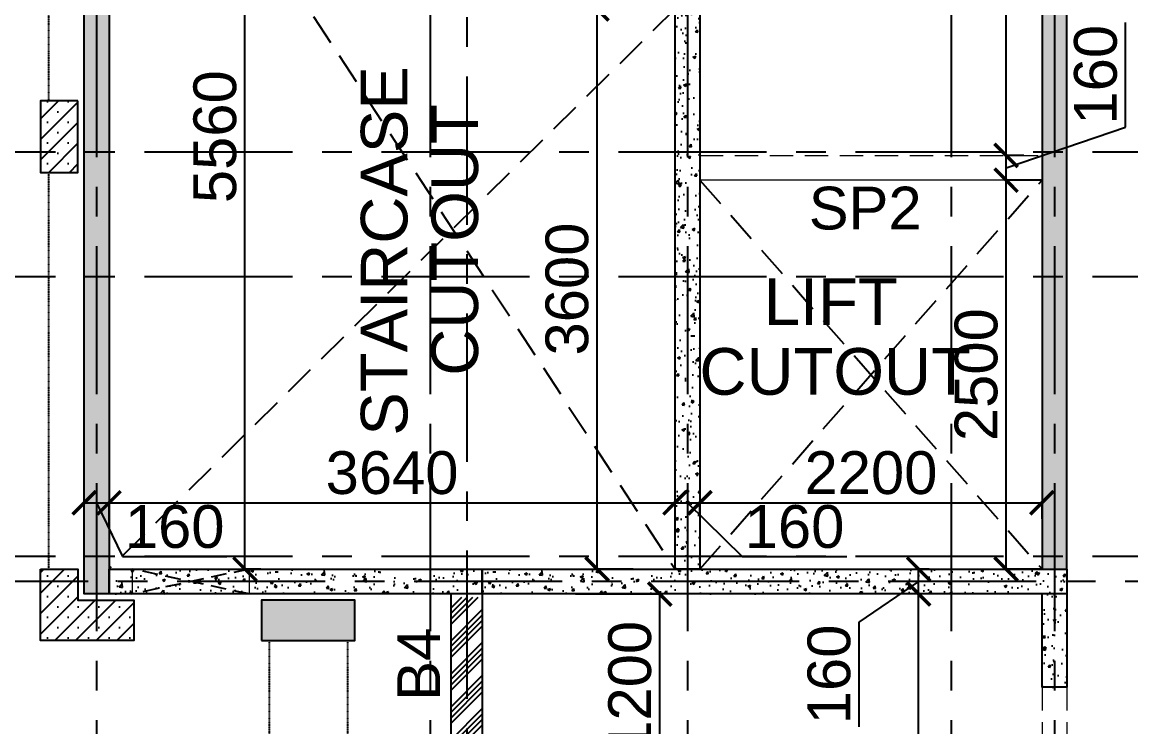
# Model space of a CAD drawing. Header units: inches. Extents: x -1898 to 127651, y -195120 to -109120.
# Drawn here: x 2849 to 9979, y -131684 to -127154 of the extents above; entities that cross this region are included whole.
import ezdxf

# ---------------------------------------------------------------- set-up
doc = ezdxf.new("R2010")
doc.units = ezdxf.units.IN
doc.header["$MEASUREMENT"] = 0
for name, pattern in [('CENTER', [50.8, 31.75, -6.35, 6.35, -6.35]), ('DASHED2', [9.525, 6.35, -3.175]), ('Hidden', [3, 2, -1])]:
    doc.linetypes.add(name, pattern=pattern)
for name, color, linetype in [('1', 8, 'Continuous'), ('160 R.C. WALL HAT', 8, 'Continuous'), ('160 R.C.WALL', 6, 'Continuous'), ('AR-Column', 40, 'Continuous'), ('AR-Hidden', 251, 'DASHED2'), ('BEAM TEXT', 4, 'Continuous'), ('CUTOUT LINE', 2, 'Continuous'), ('DIM', 251, 'Continuous'), ('GRID', 8, 'CENTER'), ('NON S.WALL HATCH', 8, 'Continuous'), ('NON STRUC R.C.WALL', 6, 'Continuous'), ('NON.STRUC.R.C.WALLS', 1, 'Continuous'), ('SPANRAL BEAM', 3, 'Continuous')]:
    doc.layers.add(name, color=color, linetype=linetype)
for name, color, linetype, lineweight in [('BEAMS', 3, 'Continuous', 0), ('cutout', 2, 'Continuous', 5), ('text', 4, 'Continuous', 30)]:
    doc.layers.add(name, color=color, linetype=linetype, lineweight=lineweight)
doc.styles.add('T200', font='sanss___.ttf', dxfattribs={"height": 275})
doc.styles.add('T300', font='sanss___.ttf', dxfattribs={"height": 350})
doc.dimstyles.new('T 200', dxfattribs={"dimtxt": 275, "dimasz": 150, "dimexe": 1, "dimexo": 0, "dimgap": 50, "dimtad": 1, "dimdec": 0, "dimrnd": 5, "dimdsep": 46, "dimtxsty": 'T200', "dimblk": 'ARCHTICK', "dimcen": 2.5, "dimdle": 1, "dimclrd": 5, "dimclre": 253, "dimclrt": 1, "dimadec": 0, "dimazin": 0, "dimtfac": 1, "dimtdec": 0, "dimtmove": 2, "dimatfit": 3, "dimfxl": 0, "dimarcsym": 0})

# ---------------------------------------------------------------- blocks, each defined once
blk = doc.blocks.new('_ARCHTICK')
at = {"color": 0, "linetype": 'ByBlock', "const_width": 0.15}
blk.add_lwpolyline([(-0.5, -0.5), (0.5, 0.5)], dxfattribs=at)
blk = doc.blocks.new('*D34')
at = {"layer": 'Defpoints', "color": 0}
for p in [(8613.6, -130830.2), (8682, -130830.2), (9090.9, -133980.2, 14.7)]:
    blk.add_point(p, dxfattribs=at)
at = {"layer": 'DIM', "color": 253, "lineweight": -2}
for p, q in [((8682, -130830.2), (8612.6, -130830.2)), ((9090.9, -133980.2), (8612.6, -133980.2))]:
    blk.add_line(p, q, dxfattribs=at)
at = {"layer": 'DIM', "color": 5, "lineweight": -2}
blk.add_line((8613.6, -133981.2), (8613.6, -130829.2), dxfattribs=at)
at = {"layer": 'DIM', "color": 5, "lineweight": -2, "xscale": 150, "yscale": 150, "zscale": 150}
for p, rotation in [((8613.6, -130830.2), 90), ((8613.6, -133980.2), 270)]:
    blk.add_blockref('_ARCHTICK', p, dxfattribs=dict(at, rotation=rotation))
at = {"layer": 'DIM', "color": 1, "insert": (8421.8, -132405.2), "char_height": 275, "attachment_point": 5, "rotation": 90, "style": 'T200'}
blk.add_mtext('3150', dxfattribs=at)
blk = doc.blocks.new('*D35')
at = {"layer": 'Defpoints', "color": 0}
for p in [(9176.4, -128170.2), (9407.4, -128170.2, 14.7), (9407.4, -130670.2, 14.7)]:
    blk.add_point(p, dxfattribs=at)
at = {"layer": 'DIM', "color": 253, "lineweight": -2}
for p, q in [((9407.4, -128170.2), (9175.4, -128170.2)), ((9407.4, -130670.2), (9175.4, -130670.2))]:
    blk.add_line(p, q, dxfattribs=at)
at = {"layer": 'DIM', "color": 5, "lineweight": -2}
blk.add_line((9176.4, -130671.2), (9176.4, -128169.2), dxfattribs=at)
at = {"layer": 'DIM', "color": 5, "lineweight": -2, "xscale": 150, "yscale": 150, "zscale": 150}
for p, rotation in [((9176.4, -128170.2), 90), ((9176.4, -130670.2), 270)]:
    blk.add_blockref('_ARCHTICK', p, dxfattribs=dict(at, rotation=rotation))
at = {"layer": 'DIM', "color": 1, "insert": (8984.7, -129420.2), "char_height": 275, "attachment_point": 5, "rotation": 90, "style": 'T200'}
blk.add_mtext('2500', dxfattribs=at)
blk = doc.blocks.new('*D73')
at = {"layer": 'Defpoints', "color": 0}
for p in [(8613.6, -130670.2), (8682, -130670.2, 14.7), (8682, -130830.2)]:
    blk.add_point(p, dxfattribs=at)
at = {"layer": 'DIM', "color": 253, "lineweight": -2}
for p, q in [((8682, -130670.2), (8612.6, -130670.2)), ((8682, -130830.2), (8612.6, -130830.2))]:
    blk.add_line(p, q, dxfattribs=at)
at = {"layer": 'DIM', "color": 5, "lineweight": -2}
for p, q in [((8613.6, -130831.2), (8613.6, -130669.2)), ((8613.6, -130750.2), (8230.3, -131011.3)), ((8230.3, -131011.3), (8230.3, -131683.5))]:
    blk.add_line(p, q, dxfattribs=at)
at = {"layer": 'DIM', "color": 5, "lineweight": -2, "xscale": 150, "yscale": 150, "zscale": 150}
for p, rotation in [((8613.6, -130670.2), 90), ((8613.6, -130830.2), 270)]:
    blk.add_blockref('_ARCHTICK', p, dxfattribs=dict(at, rotation=rotation))
at = {"layer": 'DIM', "color": 1, "insert": (8038.5, -131347.4), "char_height": 275, "attachment_point": 5, "rotation": 90, "style": 'T200'}
blk.add_mtext('160', dxfattribs=at)
blk = doc.blocks.new('*D74')
at = {"layer": 'Defpoints', "color": 0}
for p in [(9176.4, -128010.2), (9291.4, -128010.2, 14.7), (9291.4, -128170.2)]:
    blk.add_point(p, dxfattribs=at)
at = {"layer": 'DIM', "color": 5, "lineweight": -2}
for p, q in [((9944.6, -127828.2), (9944.6, -127155.9)), ((9176.4, -128090.2), (9944.6, -127828.2)), ((9176.4, -128171.2), (9176.4, -128009.2))]:
    blk.add_line(p, q, dxfattribs=at)
at = {"layer": 'DIM', "color": 253, "lineweight": -2}
for p, q in [((9291.4, -128010.2), (9175.4, -128010.2)), ((9291.4, -128170.2), (9175.4, -128170.2))]:
    blk.add_line(p, q, dxfattribs=at)
at = {"layer": 'DIM', "color": 5, "lineweight": -2, "xscale": 150, "yscale": 150, "zscale": 150}
for p, rotation in [((9176.4, -128010.2), 90), ((9176.4, -128170.2), 270)]:
    blk.add_blockref('_ARCHTICK', p, dxfattribs=dict(at, rotation=rotation))
at = {"layer": 'DIM', "color": 1, "insert": (9752.7, -127492), "char_height": 275, "attachment_point": 5, "rotation": 90, "style": 'T200'}
blk.add_mtext('160', dxfattribs=at)
blk = doc.blocks.new('*D75')
at = {"layer": 'Defpoints', "color": 0}
for p in [(9176.4, -125110.2), (9266, -125110.2, 14.7), (9291.4, -128010.2, 14.7)]:
    blk.add_point(p, dxfattribs=at)
at = {"layer": 'DIM', "color": 253, "lineweight": -2}
for p, q in [((9266, -125110.2), (9175.4, -125110.2)), ((9291.4, -128010.2), (9175.4, -128010.2))]:
    blk.add_line(p, q, dxfattribs=at)
at = {"layer": 'DIM', "color": 5, "lineweight": -2}
blk.add_line((9176.4, -128011.2), (9176.4, -125109.2), dxfattribs=at)
at = {"layer": 'DIM', "color": 5, "lineweight": -2, "xscale": 150, "yscale": 150, "zscale": 150}
for p, rotation in [((9176.4, -125110.2), 90), ((9176.4, -128010.2), 270)]:
    blk.add_blockref('_ARCHTICK', p, dxfattribs=dict(at, rotation=rotation))
at = {"layer": 'DIM', "color": 1, "insert": (8984.7, -126560.2), "char_height": 275, "attachment_point": 5, "rotation": 90, "style": 'T200'}
blk.add_mtext('2900', dxfattribs=at)
blk = doc.blocks.new('*D92')
at = {"layer": 'Defpoints', "color": 0}
for p in [(3407.4, -130243.7), (3247.4, -130397.8, 14.7), (3407.4, -130397.8, 14.7)]:
    blk.add_point(p, dxfattribs=at)
at = {"layer": 'DIM', "color": 5, "lineweight": -2}
for p, q in [((3246.4, -130243.7), (3408.4, -130243.7)), ((3327.4, -130243.7), (3493.3, -130590.2)), ((3493.3, -130590.2), (4165.6, -130590.2))]:
    blk.add_line(p, q, dxfattribs=at)
at = {"layer": 'DIM', "color": 253, "lineweight": -2}
for p, q in [((3247.4, -130397.8), (3247.4, -130242.7)), ((3407.4, -130397.8), (3407.4, -130242.7))]:
    blk.add_line(p, q, dxfattribs=at)
at = {"layer": 'DIM', "color": 5, "lineweight": -2, "xscale": 150, "yscale": 150, "zscale": 150, "rotation": 180}
blk.add_blockref('_ARCHTICK', (3247.4, -130243.7), dxfattribs=at)
at = {"layer": 'DIM', "color": 5, "lineweight": -2, "xscale": 150, "yscale": 150, "zscale": 150}
blk.add_blockref('_ARCHTICK', (3407.4, -130243.7), dxfattribs=at)
at = {"layer": 'DIM', "color": 1, "insert": (3829.5, -130398.3), "char_height": 275, "attachment_point": 5, "style": 'T200'}
blk.add_mtext('160', dxfattribs=at)
blk = doc.blocks.new('*D93')
at = {"layer": 'Defpoints', "color": 0}
for p in [(7047.4, -130243.7), (7047.4, -130321.8, 14.7), (3407.4, -130397.8, 14.7)]:
    blk.add_point(p, dxfattribs=at)
at = {"layer": 'DIM', "color": 5, "lineweight": -2}
blk.add_line((3406.4, -130243.7), (7048.4, -130243.7), dxfattribs=at)
at = {"layer": 'DIM', "color": 253, "lineweight": -2}
for p, q in [((3407.4, -130397.8), (3407.4, -130242.7)), ((7047.4, -130321.8), (7047.4, -130242.7))]:
    blk.add_line(p, q, dxfattribs=at)
at = {"layer": 'DIM', "color": 5, "lineweight": -2, "xscale": 150, "yscale": 150, "zscale": 150, "rotation": 180}
blk.add_blockref('_ARCHTICK', (3407.4, -130243.7), dxfattribs=at)
at = {"layer": 'DIM', "color": 5, "lineweight": -2, "xscale": 150, "yscale": 150, "zscale": 150}
blk.add_blockref('_ARCHTICK', (7047.4, -130243.7), dxfattribs=at)
at = {"layer": 'DIM', "color": 1, "insert": (5227.4, -130051.9), "char_height": 275, "attachment_point": 5, "style": 'T200'}
blk.add_mtext('3640', dxfattribs=at)
blk = doc.blocks.new('*D94')
at = {"layer": 'Defpoints', "color": 0}
for p in [(7207.4, -130243.7), (7047.4, -130321.8, 14.7), (7207.4, -130316.2, 14.7)]:
    blk.add_point(p, dxfattribs=at)
at = {"layer": 'DIM', "color": 5, "lineweight": -2}
for p, q in [((7046.4, -130243.7), (7208.4, -130243.7)), ((7127.4, -130243.7), (7479.8, -130590.2)), ((7479.8, -130590.2), (8152, -130590.2))]:
    blk.add_line(p, q, dxfattribs=at)
at = {"layer": 'DIM', "color": 253, "lineweight": -2}
for p, q in [((7047.4, -130321.8), (7047.4, -130242.7)), ((7207.4, -130316.2), (7207.4, -130242.7))]:
    blk.add_line(p, q, dxfattribs=at)
at = {"layer": 'DIM', "color": 5, "lineweight": -2, "xscale": 150, "yscale": 150, "zscale": 150, "rotation": 180}
blk.add_blockref('_ARCHTICK', (7047.4, -130243.7), dxfattribs=at)
at = {"layer": 'DIM', "color": 5, "lineweight": -2, "xscale": 150, "yscale": 150, "zscale": 150}
blk.add_blockref('_ARCHTICK', (7207.4, -130243.7), dxfattribs=at)
at = {"layer": 'DIM', "color": 1, "insert": (7815.9, -130398.3), "char_height": 275, "attachment_point": 5, "style": 'T200'}
blk.add_mtext('160', dxfattribs=at)
blk = doc.blocks.new('*D95')
at = {"layer": 'Defpoints', "color": 0}
for p in [(9407.4, -130243.7), (7207.4, -130316.2, 14.7), (9407.4, -130348, 14.7)]:
    blk.add_point(p, dxfattribs=at)
at = {"layer": 'DIM', "color": 5, "lineweight": -2}
blk.add_line((7206.4, -130243.7), (9408.4, -130243.7), dxfattribs=at)
at = {"layer": 'DIM', "color": 253, "lineweight": -2}
for p, q in [((7207.4, -130316.2), (7207.4, -130242.7)), ((9407.4, -130348), (9407.4, -130242.7))]:
    blk.add_line(p, q, dxfattribs=at)
at = {"layer": 'DIM', "color": 5, "lineweight": -2, "xscale": 150, "yscale": 150, "zscale": 150, "rotation": 180}
blk.add_blockref('_ARCHTICK', (7207.4, -130243.7), dxfattribs=at)
at = {"layer": 'DIM', "color": 5, "lineweight": -2, "xscale": 150, "yscale": 150, "zscale": 150}
blk.add_blockref('_ARCHTICK', (9407.4, -130243.7), dxfattribs=at)
at = {"layer": 'DIM', "color": 1, "insert": (8307.4, -130052), "char_height": 275, "attachment_point": 5, "style": 'T200'}
blk.add_mtext('2200', dxfattribs=at)
blk = doc.blocks.new('*D96')
at = {"layer": 'Defpoints', "color": 0}
for p in [(4281.2, -125110.2), (4347.4, -125110.2, 14.7), (4383.8, -130670.2, 14.7)]:
    blk.add_point(p, dxfattribs=at)
at = {"layer": 'DIM', "color": 253, "lineweight": -2}
for p, q in [((4347.4, -125110.2), (4280.2, -125110.2)), ((4383.8, -130670.2), (4280.2, -130670.2))]:
    blk.add_line(p, q, dxfattribs=at)
at = {"layer": 'DIM', "color": 5, "lineweight": -2}
blk.add_line((4281.2, -130671.2), (4281.2, -125109.2), dxfattribs=at)
at = {"layer": 'DIM', "color": 5, "lineweight": -2, "xscale": 150, "yscale": 150, "zscale": 150}
for p, rotation in [((4281.2, -125110.2), 90), ((4281.2, -130670.2), 270)]:
    blk.add_blockref('_ARCHTICK', p, dxfattribs=dict(at, rotation=rotation))
at = {"layer": 'DIM', "color": 1, "insert": (4089.4, -127890.2), "char_height": 275, "attachment_point": 5, "rotation": 90, "style": 'T200'}
blk.add_mtext('5560', dxfattribs=at)
blk = doc.blocks.new('*D226')
at = {"layer": 'Defpoints', "color": 0}
for p in [(6650.2, -127069.3, 14.7), (6545.3, -130670.2), (6778.2, -130670.2, 14.7)]:
    blk.add_point(p, dxfattribs=at)
at = {"layer": 'DIM', "color": 253, "lineweight": -2}
for p, q in [((6650.2, -127069.3), (6544.3, -127069.3)), ((6778.2, -130670.2), (6544.3, -130670.2))]:
    blk.add_line(p, q, dxfattribs=at)
at = {"layer": 'DIM', "color": 5, "lineweight": -2}
blk.add_line((6545.3, -127068.3), (6545.3, -130671.2), dxfattribs=at)
at = {"layer": 'DIM', "color": 5, "lineweight": -2, "xscale": 150, "yscale": 150, "zscale": 150}
for p, rotation in [((6545.3, -127069.3), 90), ((6545.3, -130670.2), 270)]:
    blk.add_blockref('_ARCHTICK', p, dxfattribs=dict(at, rotation=rotation))
at = {"layer": 'DIM', "color": 1, "insert": (6353.5, -128869.7), "char_height": 275, "attachment_point": 5, "rotation": 90, "style": 'T200'}
blk.add_mtext('3600', dxfattribs=at)
blk = doc.blocks.new('*D783')
at = {"layer": 'Defpoints', "color": 0}
for p in [(6407.4, -130830.2, 14.7), (6949, -130830.2), (6407.4, -132030.2, 14.7)]:
    blk.add_point(p, dxfattribs=at)
at = {"layer": 'DIM', "color": 253, "lineweight": -2}
for p, q in [((6407.4, -130830.2), (6950, -130830.2)), ((6407.4, -132030.2), (6950, -132030.2))]:
    blk.add_line(p, q, dxfattribs=at)
at = {"layer": 'DIM', "color": 5, "lineweight": -2}
blk.add_line((6949, -132031.2), (6949, -130829.2), dxfattribs=at)
at = {"layer": 'DIM', "color": 5, "lineweight": -2, "xscale": 150, "yscale": 150, "zscale": 150}
for p, rotation in [((6949, -130830.2), 90), ((6949, -132030.2), 270)]:
    blk.add_blockref('_ARCHTICK', p, dxfattribs=dict(at, rotation=rotation))
at = {"layer": 'DIM', "color": 1, "insert": (6757.4, -131430.2), "char_height": 275, "attachment_point": 5, "rotation": 90, "style": 'T200'}
blk.add_mtext('1200', dxfattribs=at)
blk = doc.blocks.new('A$C02A55DAE')
at = {"layer": 'NON S.WALL HATCH'}
h = blk.add_hatch(dxfattribs=at)
h.set_pattern_fill('SACNCR', color=256, scale=1000)
h.set_pattern_definition([(45, (-131825.64, 75915.45), (-66.29126, 66.29126), []), (45, (-131759.35, 75915.45), (-66.29126, 66.29126), [0, -93.75])])
h.paths.add_polyline_path([(-2195, -11480), (-1955, -11480), (-1955, -11680), (-1595, -11680), (-1595, -11940), (-2195, -11940)])
h.paths.add_polyline_path([(-2195, -5920), (-1955, -5920), (-1955, -5740), (-1595, -5740), (-1595, -5460), (-2195, -5460)])
h.paths.add_polyline_path([(-1955, -8930), (-1955, -8470), (-2195, -8470), (-2195, -8930)])
h = blk.add_hatch(dxfattribs=at)
h.set_pattern_fill('SACNCR', color=256, scale=1000)
h.set_pattern_definition([(45, (-131825.64, 74440.45), (-66.29126, 66.29126), []), (45, (-131759.35, 74440.45), (-66.29126, 66.29126), [0, -93.75])])
h.paths.add_polyline_path([(-773.7, -21790), (-173.7, -21790), (-173.7, -21190), (-773.7, -21190)])
h.paths.add_polyline_path([(-773.7, -18480), (-173.7, -18480), (-173.7, -17880), (-773.7, -17880)])
h.paths.add_polyline_path([(-773.7, -15170), (-173.7, -15170), (-173.7, -14570), (-773.7, -14570)])
h.paths.add_polyline_path([(-773.7, -11940), (-173.7, -11940), (-173.7, -11680), (-773.7, -11680)])
at = {"layer": 'AR-Column', "color": 4, "elevation": -29.5}
for points in [[(-1955, -8470), (-2195, -8470), (-2195, -8930), (-1955, -8930)], [(-2195, -11480), (-1955, -11480), (-1955, -11680), (-1595, -11680), (-1595, -11940), (-2195, -11940)], [(-773.7, -11940), (-173.7, -11940), (-173.7, -11680), (-773.7, -11680)]]:
    blk.add_lwpolyline(points, close=True, dxfattribs=at)
at = {"layer": 'AR-Hidden', "ltscale": 0.009}
for p, q in [((-2145, -5920, -29.5), (-2145, -8470, -29.5)), ((-2145, -8930, -29.5), (-2145, -11480, -29.5)), ((-726.3, -11940, -29.5), (-726.3, -14570, -29.5)), ((-221.2, -11940, -29.5), (-221.2, -14570, -29.5))]:
    blk.add_line(p, q, dxfattribs=at)

msp = doc.modelspace()

# ---------------------------------------------------------------- hatches: boundary and pattern name
at = {"layer": '160 R.C. WALL HAT'}
h = msp.add_hatch(dxfattribs=at)
h.set_pattern_fill('AR-CONC', color=256, scale=25)
h.set_pattern_definition([(50, (2188536.52, 105085.64), (179.315046, -15.688034), [18.75, -206.25]), (355, (2188536.52, 105085.64), (-34.687833, 188.048033), [15, -165]), (100.4514445, (2188551.47, 105084.33), (144.627212, 172.359998), [15.935048, -175.285528]), (46.1842, (2188536.52, 105135.64), (266.810333, -41.37982), [28.125, -309.375]), (96.635635, (2188558.76, 105132.2), (233.665486, 243.52965), [23.902586, -262.92844]), (351.184164, (2188536.52, 105135.64), (233.665486, 243.52965), [22.5, -247.5]), (21, (2188561.52, 105123.14), (149.226763, -100.654723), [18.75, -206.25]), (326, (2188561.52, 105123.14), (60.828833, 181.287511), [15, -165]), (71.451445, (2188573.96, 105114.75), (210.055594, 80.632788), [15.935047, -175.285528]), (37.5, (2188536.524, 105085.64), (3.0399638, 83.2234635), [0, -163, 0, -167.5, 0, -165.625]), (7.5, (2188536.52, 105085.64), (65.7673844, 98.602928), [0, -95.5, 0, -159.25, 0, -63.125]), (327.5, (2188480.774, 105085.64), (133.455609, -5.638718), [0, -62.5, 0, -195, 0, -258.75]), (317.5, (2188455.77, 105085.64), (145.7965423, 25.0262456), [0, -81.25, 0, -129.5, 0, -183.75])])
h.paths.add_polyline_path([(9567.4, -126470.2), (9407.4, -126470.2), (9407.4, -130670.2), (9567.4, -130670.2)])
h.paths.add_polyline_path([(9407.4, -125270.2), (9567.4, -125270.2), (9567.4, -125110.2), (9407.4, -125110.2)])
h = msp.add_hatch(dxfattribs=at)
h.set_pattern_fill('AR-CONC', color=256, scale=25)
h.set_pattern_definition([(50, (2186336.52, 110645.64), (179.315046, -15.688034), [18.75, -206.25]), (355, (2186336.52, 110645.64), (-34.687833, 188.048033), [15, -165]), (100.4514445, (2186351.47, 110644.33), (144.627212, 172.359998), [15.935048, -175.285528]), (46.1842, (2186336.52, 110695.64), (266.810333, -41.37982), [28.125, -309.375]), (96.635635, (2186358.76, 110692.2), (233.665486, 243.52965), [23.902586, -262.92844]), (351.184164, (2186336.52, 110695.64), (233.665486, 243.52965), [22.5, -247.5]), (21, (2186361.52, 110683.14), (149.226763, -100.654723), [18.75, -206.25]), (326, (2186361.52, 110683.14), (60.828833, 181.287511), [15, -165]), (71.451445, (2186373.96, 110674.75), (210.055594, 80.632788), [15.935047, -175.285528]), (37.5, (2186336.524, 110645.64), (3.0399638, 83.2234635), [0, -163, 0, -167.5, 0, -165.625]), (7.5, (2186336.52, 110645.64), (65.7673844, 98.602928), [0, -95.5, 0, -159.25, 0, -63.125]), (327.5, (2186280.774, 110645.64), (133.455609, -5.638718), [0, -62.5, 0, -195, 0, -258.75]), (317.5, (2186255.77, 110645.64), (145.7965423, 25.0262456), [0, -81.25, 0, -129.5, 0, -183.75])])
h.paths.add_polyline_path([(3407.4, -126310.2), (3247.4, -126310.2), (3247.4, -130830.2), (3407.4, -130830.2)])
h = msp.add_hatch(dxfattribs=at)
h.set_pattern_fill('AR-CONC', color=256, scale=25)
h.set_pattern_definition([(50, (2186176.52, 105085.64), (179.315046, -15.688034), [18.75, -206.25]), (355, (2186176.52, 105085.64), (-34.687833, 188.048033), [15, -165]), (100.4514445, (2186191.47, 105084.33), (144.627212, 172.359998), [15.935048, -175.285528]), (46.1842, (2186176.52, 105135.64), (266.810333, -41.37982), [28.125, -309.375]), (96.635635, (2186198.76, 105132.2), (233.665486, 243.52965), [23.902586, -262.92844]), (351.184164, (2186176.52, 105135.64), (233.665486, 243.52965), [22.5, -247.5]), (21, (2186201.52, 105123.14), (149.226763, -100.654723), [18.75, -206.25]), (326, (2186201.52, 105123.14), (60.828833, 181.287511), [15, -165]), (71.451445, (2186213.96, 105114.75), (210.055594, 80.632788), [15.935047, -175.285528]), (37.5, (2186176.524, 105085.64), (3.0399638, 83.2234635), [0, -163, 0, -167.5, 0, -165.625]), (7.5, (2186176.52, 105085.64), (65.7673844, 98.602928), [0, -95.5, 0, -159.25, 0, -63.125]), (327.5, (2186120.774, 105085.64), (133.455609, -5.638718), [0, -62.5, 0, -195, 0, -258.75]), (317.5, (2186095.77, 105085.64), (145.7965423, 25.0262456), [0, -81.25, 0, -129.5, 0, -183.75])])
h.paths.add_polyline_path([(7047.4, -126570.2), (7047.4, -130670.2), (7207.4, -130670.2), (7207.4, -126570.2)])
h = msp.add_hatch(dxfattribs=at)
h.set_pattern_fill('AR-CONC', color=256, scale=25)
h.set_pattern_definition([(50, (2184936.52, 104925.64), (179.315046, -15.688034), [18.75, -206.25]), (355, (2184936.52, 104925.64), (-34.687833, 188.048033), [15, -165]), (100.4514445, (2184951.47, 104924.33), (144.627212, 172.359998), [15.935048, -175.285528]), (46.1842, (2184936.52, 104975.64), (266.810333, -41.37982), [28.125, -309.375]), (96.635635, (2184958.76, 104972.2), (233.665486, 243.52965), [23.902586, -262.92844]), (351.184164, (2184936.52, 104975.64), (233.665486, 243.52965), [22.5, -247.5]), (21, (2184961.52, 104963.14), (149.226763, -100.654723), [18.75, -206.25]), (326, (2184961.52, 104963.14), (60.828833, 181.287511), [15, -165]), (71.451445, (2184973.96, 104954.75), (210.055594, 80.632788), [15.935047, -175.285528]), (37.5, (2184936.524, 104925.64), (3.0399638, 83.2234635), [0, -163, 0, -167.5, 0, -165.625]), (7.5, (2184936.52, 104925.64), (65.7673844, 98.602928), [0, -95.5, 0, -159.25, 0, -63.125]), (327.5, (2184880.774, 104925.64), (133.455609, -5.638718), [0, -62.5, 0, -195, 0, -258.75]), (317.5, (2184855.77, 104925.64), (145.7965423, 25.0262456), [0, -81.25, 0, -129.5, 0, -183.75])])
h.paths.add_polyline_path([(5807.4, -130670.2), (3407.4, -130670.2), (3407.4, -130830.2), (5807.4, -130830.2)])
h = msp.add_hatch(dxfattribs=at)
h.set_pattern_fill('AR-CONC', color=256, scale=25)
h.set_pattern_definition([(50, (2186336.52, 104925.64), (179.315046, -15.688034), [18.75, -206.25]), (355, (2186336.52, 104925.64), (-34.687833, 188.048033), [15, -165]), (100.4514445, (2186351.47, 104924.33), (144.627212, 172.359998), [15.935048, -175.285528]), (46.1842, (2186336.52, 104975.64), (266.810333, -41.37982), [28.125, -309.375]), (96.635635, (2186358.76, 104972.2), (233.665486, 243.52965), [23.902586, -262.92844]), (351.184164, (2186336.52, 104975.64), (233.665486, 243.52965), [22.5, -247.5]), (21, (2186361.52, 104963.14), (149.226763, -100.654723), [18.75, -206.25]), (326, (2186361.52, 104963.14), (60.828833, 181.287511), [15, -165]), (71.451445, (2186373.96, 104954.75), (210.055594, 80.632788), [15.935047, -175.285528]), (37.5, (2186336.524, 104925.64), (3.0399638, 83.2234635), [0, -163, 0, -167.5, 0, -165.625]), (7.5, (2186336.52, 104925.64), (65.7673844, 98.602928), [0, -95.5, 0, -159.25, 0, -63.125]), (327.5, (2186280.774, 104925.64), (133.455609, -5.638718), [0, -62.5, 0, -195, 0, -258.75]), (317.5, (2186255.77, 104925.64), (145.7965423, 25.0262456), [0, -81.25, 0, -129.5, 0, -183.75])])
h.paths.add_polyline_path([(9567.4, -130670.2), (5807.4, -130670.2), (5807.4, -130830.2), (9567.4, -130830.2)])
h = msp.add_hatch(dxfattribs=at)
h.set_pattern_fill('AR-CONC', color=256, scale=25)
h.set_pattern_definition([(50, (2188536.52, 104325.64), (179.315046, -15.688034), [18.75, -206.25]), (355, (2188536.52, 104325.64), (-34.687833, 188.048033), [15, -165]), (100.4514445, (2188551.47, 104324.33), (144.627212, 172.359998), [15.935048, -175.285528]), (46.1842, (2188536.52, 104375.64), (266.810333, -41.37982), [28.125, -309.375]), (96.635635, (2188558.76, 104372.2), (233.665486, 243.52965), [23.902586, -262.92844]), (351.184164, (2188536.52, 104375.64), (233.665486, 243.52965), [22.5, -247.5]), (21, (2188561.52, 104363.14), (149.226763, -100.654723), [18.75, -206.25]), (326, (2188561.52, 104363.14), (60.828833, 181.287511), [15, -165]), (71.451445, (2188573.96, 104354.75), (210.055594, 80.632788), [15.935047, -175.285528]), (37.5, (2188536.524, 104325.64), (3.0399638, 83.2234635), [0, -163, 0, -167.5, 0, -165.625]), (7.5, (2188536.52, 104325.64), (65.7673844, 98.602928), [0, -95.5, 0, -159.25, 0, -63.125]), (327.5, (2188480.774, 104325.64), (133.455609, -5.638718), [0, -62.5, 0, -195, 0, -258.75]), (317.5, (2188455.77, 104325.64), (145.7965423, 25.0262456), [0, -81.25, 0, -129.5, 0, -183.75])])
h.paths.add_polyline_path([(9567.4, -130830.2), (9407.4, -130830.2), (9407.4, -131430.2), (9567.4, -131430.2)])
at = {"layer": 'NON STRUC R.C.WALL'}
h = msp.add_hatch(dxfattribs=at)
h.set_pattern_fill('ANSI34', color=1, scale=200)
h.set_pattern_definition([(45, (2346260.05, -240391.21), (-106.066017, 106.066017), []), (45, (2346295.4, -240391.21), (-106.066017, 106.066017), []), (45, (2346330.76, -240391.21), (-106.066017, 106.066017), []), (45, (2346366.12, -240391.21), (-106.066017, 106.066017), [])])
h.paths.add_polyline_path([(5807.4, -130850.2), (5607.4, -130850.2), (5607.4, -132250.2), (6407.4, -132250.2), (6407.4, -132050.2), (5807.4, -132050.2)])

# ---------------------------------------------------------------- linework, layer by layer
at = {"layer": '1', "linetype": 'Hidden', "ltscale": 100}
for p, q in [((3407.4, -125110.2, 14.7), (7047.4, -130670.2, 14.7)), ((7047.4, -127069.3, 14.7), (3407.4, -130670.2, 14.7)), ((7207.4, -130670.2, 14.7), (9407.4, -128170.2, 14.7)), ((7207.4, -128170.2, 14.7), (9407.4, -130670.2, 14.7))]:
    msp.add_line(p, q, dxfattribs=at)
at = {"layer": '160 R.C.WALL', "elevation": 14.7}
for points in [[(3407.4, -130830.2), (3247.4, -130830.2), (3247.4, -126310.2), (3407.4, -126310.2)], [(9407.4, -130670.2), (9567.4, -130670.2), (9567.4, -126470.2), (9407.4, -126470.2)], [(7207.4, -130670.2), (7047.4, -130670.2), (7047.4, -126570.2), (7207.4, -126570.2)], [(3407.4, -130670.2), (5807.4, -130670.2), (5807.4, -130830.2), (3407.4, -130830.2)], [(5807.4, -130670.2), (9567.4, -130670.2), (9567.4, -130830.2), (5807.4, -130830.2)]]:
    msp.add_lwpolyline(points, close=True, dxfattribs=at)
msp.add_lwpolyline([(9567.4, -130810.2), (9567.4, -131430.2), (9407.4, -131430.2), (9407.4, -130830.2)], dxfattribs=at)
at = {"layer": 'BEAMS', "linetype": 'Hidden', "ltscale": 75}
for p, q in [((7207.4, -128010.2, 14.7), (9407.4, -128010.2, 14.7)), ((5807.4, -130830.2, 14.7), (5807.4, -133980.2, 14.7)), ((9407.4, -131430.2, 14.7), (9407.4, -133430.2, 14.7)), ((9567.4, -131430.2, 14.7), (9567.4, -133430.2, 14.7))]:
    msp.add_line(p, q, dxfattribs=at)
at = {"layer": 'BEAMS', "color": 4, "linetype": 'Continuous', "ltscale": 0.01}
for p, q in [((9407.4, -128170.2, 14.7), (7207.4, -128170.2, 14.7)), ((5607.4, -130830.2, 14.7), (5607.4, -132230.2, 14.7))]:
    msp.add_line(p, q, dxfattribs=at)
at = {"layer": 'cutout', "elevation": 14.7}
msp.add_lwpolyline([(4308.2, -130830.2), (3558.2, -130830.2), (3558.2, -130670.2), (4308.2, -130670.2)], close=True, dxfattribs=at)
at = {"layer": 'CUTOUT LINE', "linetype": 'Hidden', "ltscale": 50}
for p, q in [((4308.2, -130830.2, 14.7), (3558.2, -130670.2, 14.7)), ((4308.2, -130670.2, 14.7), (3558.2, -130830.2, 14.7))]:
    msp.add_line(p, q, dxfattribs=at)
at = {"layer": 'GRID', "ltscale": 30}
for p, q in [((3327.4, -111829.1, 14.7), (3327.4, -143550.6, 14.7)), ((5472.4, -111829.1, 14.7), (5472.4, -143550.6, 14.7)), ((7127.4, -111829.1, 14.7), (7127.4, -143550.6, 14.7)), ((8822.4, -111829.1, 14.7), (8822.4, -143550.6, 14.7)), ((9487.4, -111829.1, 14.7), (9487.4, -143550.6, 14.7)), ((5707.4, -112263.4, 14.7), (5707.4, -143550.6, 14.7)), ((86883.8, -127990.2, 14.7), (912, -127990.2, 14.7)), ((86883.8, -128790.2, 14.7), (739.5, -128790.2, 14.7)), ((86883.8, -130590.2, 14.7), (936.5, -130590.2, 14.7)), ((87093.8, -130750.2, 14.7), (739.5, -130750.2, 14.7))]:
    msp.add_line(p, q, dxfattribs=at)
at = {"layer": 'NON.STRUC.R.C.WALLS', "elevation": 14.7}
msp.add_lwpolyline([(5807.4, -130830.2), (5807.4, -132030.2), (6407.4, -132030.2), (6407.4, -132230.2), (5607.4, -132230.2), (5607.4, -130830.2)], dxfattribs=at)

# ---------------------------------------------------------------- block references
at = {"layer": 'DIM', "color": 1}
msp.add_blockref('A$C02A55DAE', (5162.4, -119190.2, 29.5), dxfattribs=at)

# ---------------------------------------------------------------- texts
at = {"layer": 'BEAM TEXT', "style": 'T300'}
msp.add_text('B4', height=275, rotation=90, dxfattribs=at).set_placement((5536.2, -131517.1))
at = {"layer": 'SPANRAL BEAM', "style": 'T300'}
msp.add_text('SP2', height=275, dxfattribs=at).set_placement((7907.3, -128486.7))
at = {"layer": 'text', "color": 30, "style": 'T300'}
for s, p in [('STAIRCASE', (5326.5, -129812.5)), ('CUTOUT', (5780.7, -129427.2))]:
    msp.add_text(s, height=300, rotation=90, dxfattribs=at).set_placement(p)
for s, p in [('LIFT', (7617.9, -129100.2)), ('CUTOUT', (7204.2, -129549.3))]:
    msp.add_text(s, height=300, dxfattribs=at).set_placement(p)

# ---------------------------------------------------------------- dimensions: what is measured, and where the dimension line sits
at = {"layer": 'DIM'}
for base, p1, p2, picture, middle in [((4281.2, -125110.2), (4383.8, -130670.2, 14.7), (4347.4, -125110.2, 14.7), '*D96', (4089.4, -127890.2)), ((9176.4, -125110.2), (9291.4, -128010.2, 14.7), (9266, -125110.2, 14.7), '*D75', (8984.7, -126560.2)), ((6545.3, -130670.2), (6650.2, -127069.3, 14.7), (6778.2, -130670.2, 14.7), '*D226', (6353.5, -128869.7)), ((9176.4, -128170.2), (9407.4, -130670.2, 14.7), (9407.4, -128170.2, 14.7), '*D35', (8984.7, -129420.2)), ((8613.6, -130830.2), (9090.9, -133980.2, 14.7), (8682, -130830.2), '*D34', (8421.8, -132405.2))]:
    dim = msp.add_linear_dim(base=base, p1=p1, p2=p2, angle=90, dimstyle='T 200', dxfattribs=at)
    dim.commit()
    dim.dimension.update_dxf_attribs({"geometry": picture, "text_midpoint": middle})
for base, p1, p2, picture, middle in [((9176.4, -128010.2), (9291.4, -128170.2), (9291.4, -128010.2, 14.7), '*D74', (9944.6, -127778.2)), ((8613.6, -130670.2), (8682, -130830.2), (8682, -130670.2, 14.7), '*D73', (8230.3, -131061.3))]:
    dim = msp.add_linear_dim(base=base, p1=p1, p2=p2, angle=90, dimstyle='T 200', override={"dimtmove": 1}, dxfattribs=at)
    dim.commit()
    dim.dimension.update_dxf_attribs({"geometry": picture, "text_midpoint": middle, "dimtype": 160})
for base, p1, p2, picture, middle in [((7047.4, -130243.7), (3407.4, -130397.8, 14.7), (7047.4, -130321.8, 14.7), '*D93', (5227.4, -130051.9)), ((9407.4, -130243.7), (7207.4, -130316.2, 14.7), (9407.4, -130348, 14.7), '*D95', (8307.4, -130052))]:
    dim = msp.add_linear_dim(base=base, p1=p1, p2=p2, dimstyle='T 200', dxfattribs=at)
    dim.commit()
    dim.dimension.update_dxf_attribs({"geometry": picture, "text_midpoint": middle})
for base, p1, p2, picture, middle in [((3407.4, -130243.7), (3247.4, -130397.8, 14.7), (3407.4, -130397.8, 14.7), '*D92', (3543.3, -130590.2)), ((7207.4, -130243.7), (7047.4, -130321.8, 14.7), (7207.4, -130316.2, 14.7), '*D94', (7529.8, -130590.2))]:
    dim = msp.add_linear_dim(base=base, p1=p1, p2=p2, dimstyle='T 200', override={"dimtmove": 1}, dxfattribs=at)
    dim.commit()
    dim.dimension.update_dxf_attribs({"geometry": picture, "text_midpoint": middle, "dimtype": 160})
dim = msp.add_linear_dim(base=(6949, -130830.2), p1=(6407.4, -132030.2, 14.7), p2=(6407.4, -130830.2, 14.7), angle=90, dimstyle='T 200', override={"dimarcsym": 2}, dxfattribs=at)
dim.commit()
dim.dimension.update_dxf_attribs({"geometry": '*D783', "text_midpoint": (6757.4, -131430.2)})

doc.saveas('drawing.dxf')
